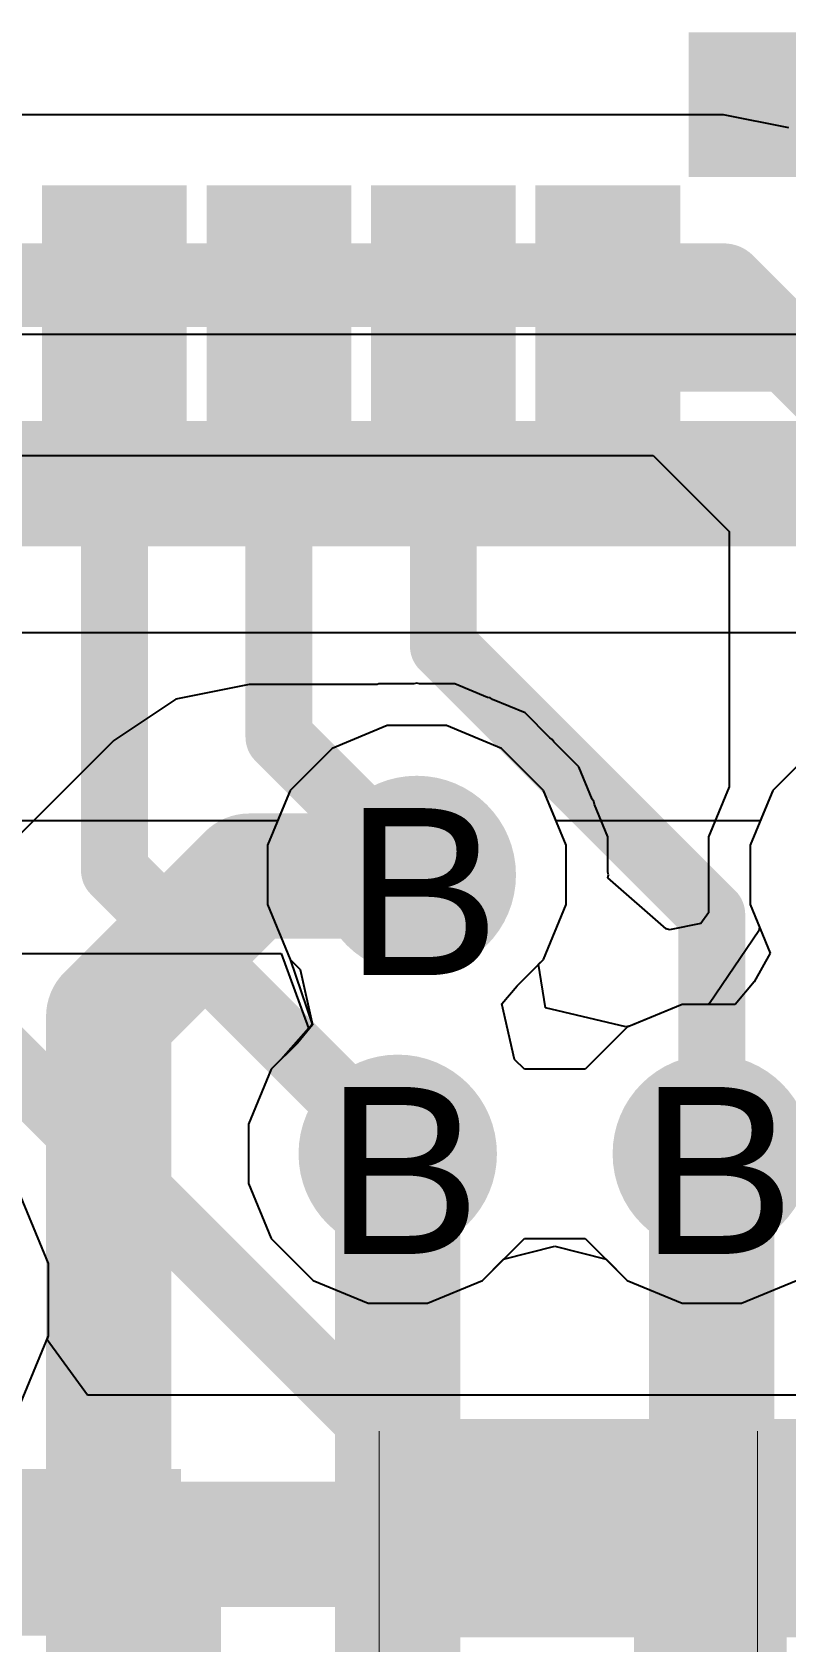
# Model space of a CAD drawing. Header units: inches. Extents: x 0 to 5379, y 0 to 5429.
# Drawn here: x 105.518 to 107.809, y 78.932 to 83.827 of the extents above; entities that cross this region are included whole.
import ezdxf

# ---------------------------------------------------------------- set-up
doc = ezdxf.new("R2010")
doc.units = ezdxf.units.IN
for name, color, linetype in [('Bottom Layer', 5, 'Continuous'), ('Bottom Solder', 6, 'Continuous'), ('Drill Drawing', 1, 'Continuous'), ('GND01', 16, 'Continuous'), ('GND02', 76, 'Continuous'), ('PWR', 156, 'Continuous'), ('SIG 01', 90, 'Continuous'), ('Top Layer', 1, 'Continuous'), ('Top Overlay', 2, 'Continuous'), ('Top Paste', 8, 'Continuous'), ('Top Solder', 216, 'Continuous'), ('Via Holes', 16, 'Continuous')]:
    doc.layers.add(name, color=color, linetype=linetype)
doc.styles.add('Arial', font='', dxfattribs={"height": 0.2})
doc.styles.get('Arial').set_extended_font_data('Arial')

# ---------------------------------------------------------------- blocks, each defined once
blk = doc.blocks.new('64_VFQFPN_9X9_147')
at = {"layer": 'Top Layer'}
for points in [[(4.07, -3.6), (4.93, -3.6), (4.93, -3.9), (4.07, -3.9)], [(2.104, -4.0658), (2.404, -4.0658), (2.404, -4.9258), (2.104, -4.9258)], [(2.604, -4.0658), (2.904, -4.0658), (2.904, -4.9258), (2.604, -4.9258)], [(3.104, -4.0658), (3.404, -4.0658), (3.404, -4.9258), (3.104, -4.9258)], [(3.604, -4.0658), (3.904, -4.0658), (3.904, -4.9258), (3.604, -4.9258)]]:
    blk.add_hatch(color=1, dxfattribs=at).paths.add_polyline_path(points)
at = {"layer": 'Top Paste'}
for points in [[(4.07, -3.6), (4.93, -3.6), (4.93, -3.9), (4.07, -3.9)], [(2.104, -4.0658), (2.404, -4.0658), (2.404, -4.9258), (2.104, -4.9258)], [(2.604, -4.0658), (2.904, -4.0658), (2.904, -4.9258), (2.604, -4.9258)], [(3.104, -4.0658), (3.404, -4.0658), (3.404, -4.9258), (3.104, -4.9258)], [(3.604, -4.0658), (3.904, -4.0658), (3.904, -4.9258), (3.604, -4.9258)]]:
    blk.add_hatch(color=8, dxfattribs=at).paths.add_polyline_path(points)
at = {"layer": 'Top Solder'}
for points in [[(4, -3.53), (5, -3.53), (5, -3.97), (4, -3.97)], [(2.034, -3.9958), (2.474, -3.9958), (2.474, -4.9958), (2.034, -4.9958)], [(2.534, -3.9958), (2.974, -3.9958), (2.974, -4.9958), (2.534, -4.9958)], [(3.034, -3.9958), (3.474, -3.9958), (3.474, -4.9958), (3.034, -4.9958)], [(3.534, -3.9958), (3.974, -3.9958), (3.974, -4.9958), (3.534, -4.9958)]]:
    blk.add_hatch(color=216, dxfattribs=at).paths.add_polyline_path(points)
at = {"layer": 'Top Overlay'}
blk.add_lwpolyline([(4.2112, -4.5, 0.127, 0.127, 0), (4.5112, -4.5, 0.127, 0.127, 0)], format="xyseb", dxfattribs=at)
blk.add_lwpolyline([(4.1795, -4.5, 0.0635, 0.0635, 1), (4.243, -4.5, 0.0635, 0.0635, 1)], format="xyseb", close=True, dxfattribs=at)
blk = doc.blocks.new('R___0402_667')
at = {"layer": 'Top Layer'}
for points in [[(-0.6985, -0.3175), (-0.6985, 0.3175), (-0.2413, 0.3175), (-0.2413, -0.3175)], [(0.2413, -0.3175), (0.2413, 0.3175), (0.6985, 0.3175), (0.6985, -0.3175)]]:
    blk.add_hatch(color=1, dxfattribs=at).paths.add_polyline_path(points)
at = {"layer": 'Top Paste'}
for points in [[(-0.6985, -0.3175), (-0.6985, 0.3175), (-0.2413, 0.3175), (-0.2413, -0.3175)], [(0.2413, -0.3175), (0.2413, 0.3175), (0.6985, 0.3175), (0.6985, -0.3175)]]:
    blk.add_hatch(color=8, dxfattribs=at).paths.add_polyline_path(points)
at = {"layer": 'Top Solder'}
for points in [[(-0.7535, -0.3725), (-0.7535, 0.3725), (-0.1863, 0.3725), (-0.1863, -0.3725)], [(0.1863, -0.3725), (0.1863, 0.3725), (0.7535, 0.3725), (0.7535, -0.3725)]]:
    blk.add_hatch(color=216, dxfattribs=at).paths.add_polyline_path(points)
at = {"layer": 'Top Overlay'}
for points in [[(-0.7874, -0.4064, 0.127, 0.127, 0), (-0.7874, 0.4064, 0.127, 0.127, 0)], [(0.7874, 0.4064, 0.127, 0.127, 0), (-0.7874, 0.4064, 0.127, 0.127, 0)], [(0.7874, -0.4064, 0.127, 0.127, 0), (0.7874, 0.4064, 0.127, 0.127, 0)], [(0.7874, -0.4064, 0.127, 0.127, 0), (-0.7874, -0.4064, 0.127, 0.127, 0)], [(0.8128, -0.4318, 0.00323, 0.00323, 0), (-0.8128, -0.4318, 0.00323, 0.00323, 0)]]:
    blk.add_lwpolyline(points, format="xyseb", dxfattribs=at)
for points in [[(-0.8191, 0.4064, 0.0635, 0.0635, 1), (-0.7556, 0.4064, 0.0635, 0.0635, 1)], [(-0.8191, 0.4064, 0.0635, 0.0635, 1), (-0.7556, 0.4064, 0.0635, 0.0635, 1)], [(0.7556, 0.4064, 0.0635, 0.0635, 1), (0.8191, 0.4064, 0.0635, 0.0635, 1)], [(0.7556, 0.4064, 0.0635, 0.0635, 1), (0.8191, 0.4064, 0.0635, 0.0635, 1)], [(-0.8191, -0.4064, 0.0635, 0.0635, 1), (-0.7556, -0.4064, 0.0635, 0.0635, 1)], [(-0.8191, -0.4064, 0.0635, 0.0635, 1), (-0.7556, -0.4064, 0.0635, 0.0635, 1)], [(0.7556, -0.4064, 0.0635, 0.0635, 1), (0.8191, -0.4064, 0.0635, 0.0635, 1)], [(0.7556, -0.4064, 0.0635, 0.0635, 1), (0.8191, -0.4064, 0.0635, 0.0635, 1)], [(-0.8136, -0.4318, 0.00161, 0.00161, 1), (-0.812, -0.4318, 0.00161, 0.00161, 1)], [(0.812, -0.4318, 0.00161, 0.00161, 1), (0.8136, -0.4318, 0.00161, 0.00161, 1)]]:
    blk.add_lwpolyline(points, format="xyseb", close=True, dxfattribs=at)
blk = doc.blocks.new('R___0402_677')
at = {"layer": 'Top Layer'}
for points in [[(-0.6985, -0.3175), (-0.6985, 0.3175), (-0.2413, 0.3175), (-0.2413, -0.3175)], [(0.2413, -0.3175), (0.2413, 0.3175), (0.6985, 0.3175), (0.6985, -0.3175)]]:
    blk.add_hatch(color=1, dxfattribs=at).paths.add_polyline_path(points)
at = {"layer": 'Top Paste'}
for points in [[(-0.6985, -0.3175), (-0.6985, 0.3175), (-0.2413, 0.3175), (-0.2413, -0.3175)], [(0.2413, -0.3175), (0.2413, 0.3175), (0.6985, 0.3175), (0.6985, -0.3175)]]:
    blk.add_hatch(color=8, dxfattribs=at).paths.add_polyline_path(points)
at = {"layer": 'Top Solder'}
for points in [[(-0.7535, -0.3725), (-0.7535, 0.3725), (-0.1863, 0.3725), (-0.1863, -0.3725)], [(0.1863, -0.3725), (0.1863, 0.3725), (0.7535, 0.3725), (0.7535, -0.3725)]]:
    blk.add_hatch(color=216, dxfattribs=at).paths.add_polyline_path(points)
at = {"layer": 'Top Overlay'}
for points in [[(0.7874, 0.4064, 0.127, 0.127, 0), (-0.7874, 0.4064, 0.127, 0.127, 0)], [(-0.7874, -0.4064, 0.127, 0.127, 0), (-0.7874, 0.4064, 0.127, 0.127, 0)], [(0.7874, -0.4064, 0.127, 0.127, 0), (0.7874, 0.4064, 0.127, 0.127, 0)], [(0.7874, -0.4064, 0.127, 0.127, 0), (-0.7874, -0.4064, 0.127, 0.127, 0)], [(0.8128, -0.4318, 0.00323, 0.00323, 0), (-0.8128, -0.4318, 0.00323, 0.00323, 0)]]:
    blk.add_lwpolyline(points, format="xyseb", dxfattribs=at)
for points in [[(-0.8191, 0.4064, 0.0635, 0.0635, 1), (-0.7556, 0.4064, 0.0635, 0.0635, 1)], [(-0.8191, 0.4064, 0.0635, 0.0635, 1), (-0.7556, 0.4064, 0.0635, 0.0635, 1)], [(0.7556, 0.4064, 0.0635, 0.0635, 1), (0.8191, 0.4064, 0.0635, 0.0635, 1)], [(0.7556, 0.4064, 0.0635, 0.0635, 1), (0.8191, 0.4064, 0.0635, 0.0635, 1)], [(-0.8191, -0.4064, 0.0635, 0.0635, 1), (-0.7556, -0.4064, 0.0635, 0.0635, 1)], [(-0.8191, -0.4064, 0.0635, 0.0635, 1), (-0.7556, -0.4064, 0.0635, 0.0635, 1)], [(0.7556, -0.4064, 0.0635, 0.0635, 1), (0.8191, -0.4064, 0.0635, 0.0635, 1)], [(0.7556, -0.4064, 0.0635, 0.0635, 1), (0.8191, -0.4064, 0.0635, 0.0635, 1)], [(-0.8136, -0.4318, 0.00161, 0.00161, 1), (-0.812, -0.4318, 0.00161, 0.00161, 1)], [(0.812, -0.4318, 0.00161, 0.00161, 1), (0.8136, -0.4318, 0.00161, 0.00161, 1)]]:
    blk.add_lwpolyline(points, format="xyseb", close=True, dxfattribs=at)
blk = doc.blocks.new('DFN_2_0_3_0_6__907')
at = {"layer": 'Top Layer'}
for points in [[(-0.33, -0.13), (-0.33, 0.13), (-0.06, 0.13), (-0.06, -0.13)], [(0.06, -0.13), (0.06, 0.13), (0.33, 0.13), (0.33, -0.13)]]:
    blk.add_hatch(color=1, dxfattribs=at).paths.add_polyline_path(points)
at = {"layer": 'Top Paste'}
for points in [[(-0.33, -0.13), (-0.33, 0.13), (-0.06, 0.13), (-0.06, -0.13)], [(0.06, -0.13), (0.06, 0.13), (0.33, 0.13), (0.33, -0.13)]]:
    blk.add_hatch(color=8, dxfattribs=at).paths.add_polyline_path(points)
at = {"layer": 'Top Solder'}
for points in [[(-0.38, -0.18), (-0.38, 0.18), (-0.01, 0.18), (-0.01, -0.18)], [(0.01, -0.18), (0.01, 0.18), (0.38, 0.18), (0.38, -0.18)]]:
    blk.add_hatch(color=216, dxfattribs=at).paths.add_polyline_path(points)
at = {"layer": 'Top Overlay'}
for points in [[(-0.4064, 0.2032, 0.0889, 0.0889, 0), (-0.4064, -0.2032, 0.0889, 0.0889, 0)], [(-0.4064, 0.2032, 0.0889, 0.0889, 0), (0.4064, 0.2032, 0.0889, 0.0889, 0)], [(0.4064, 0.2032, 0.0889, 0.0889, 0), (0.4064, -0.2032, 0.0889, 0.0889, 0)], [(-0.4064, -0.2032, 0.0889, 0.0889, 0), (0.4064, -0.2032, 0.0889, 0.0889, 0)]]:
    blk.add_lwpolyline(points, format="xyseb", dxfattribs=at)
for points in [[(-0.4286, 0.2032, 0.0445, 0.0445, 1), (-0.3842, 0.2032, 0.0445, 0.0445, 1)], [(-0.4286, 0.2032, 0.0445, 0.0445, 1), (-0.3842, 0.2032, 0.0445, 0.0445, 1)], [(0.3842, 0.2032, 0.0445, 0.0445, 1), (0.4286, 0.2032, 0.0445, 0.0445, 1)], [(0.3842, 0.2032, 0.0445, 0.0445, 1), (0.4286, 0.2032, 0.0445, 0.0445, 1)], [(-0.4286, -0.2032, 0.0445, 0.0445, 1), (-0.3842, -0.2032, 0.0445, 0.0445, 1)], [(-0.4286, -0.2032, 0.0445, 0.0445, 1), (-0.3842, -0.2032, 0.0445, 0.0445, 1)], [(0.3842, -0.2032, 0.0445, 0.0445, 1), (0.4286, -0.2032, 0.0445, 0.0445, 1)], [(0.3842, -0.2032, 0.0445, 0.0445, 1), (0.4286, -0.2032, 0.0445, 0.0445, 1)]]:
    blk.add_lwpolyline(points, format="xyseb", close=True, dxfattribs=at)

msp = doc.modelspace()

# ---------------------------------------------------------------- hatches: boundary and pattern name
at = {"layer": 'Bottom Layer'}
h = msp.add_hatch(color=5, dxfattribs=at)
edge = h.paths.add_edge_path()
edge.add_arc((106.6871, 81.2644), 0.2, 0, 360)
h = msp.add_hatch(color=5, dxfattribs=at)
edge = h.paths.add_edge_path()
edge.add_arc((106.6292, 80.4164), 0.2, 0, 360)
h = msp.add_hatch(color=5, dxfattribs=at)
edge = h.paths.add_edge_path()
edge.add_arc((107.584, 80.4164), 0.2, 0, 360)
at = {"layer": 'Bottom Solder'}
h = msp.add_hatch(color=6, dxfattribs=at)
edge = h.paths.add_edge_path()
edge.add_arc((106.6871, 81.2644), 0.3016, 0, 360)
h = msp.add_hatch(color=6, dxfattribs=at)
edge = h.paths.add_edge_path()
edge.add_arc((106.6292, 80.4164), 0.3016, 0, 360)
h = msp.add_hatch(color=6, dxfattribs=at)
edge = h.paths.add_edge_path()
edge.add_arc((107.584, 80.4164), 0.3016, 0, 360)
at = {"layer": 'GND01'}
h = msp.add_hatch(color=16, dxfattribs=at)
edge = h.paths.add_edge_path()
edge.add_arc((106.6871, 81.2644), 0.2, 0, 360)
h = msp.add_hatch(color=16, dxfattribs=at)
edge = h.paths.add_edge_path()
edge.add_arc((106.6292, 80.4164), 0.2, 0, 360)
h = msp.add_hatch(color=16, dxfattribs=at)
edge = h.paths.add_edge_path()
edge.add_arc((107.584, 80.4164), 0.2, 0, 360)
at = {"layer": 'GND02'}
h = msp.add_hatch(color=76, dxfattribs=at)
edge = h.paths.add_edge_path()
edge.add_arc((106.6871, 81.2644), 0.2, 0, 360)
h = msp.add_hatch(color=76, dxfattribs=at)
edge = h.paths.add_edge_path()
edge.add_arc((106.6292, 80.4164), 0.2, 0, 360)
h = msp.add_hatch(color=76, dxfattribs=at)
edge = h.paths.add_edge_path()
edge.add_arc((107.584, 80.4164), 0.2, 0, 360)
at = {"layer": 'PWR'}
h = msp.add_hatch(color=156, dxfattribs=at)
edge = h.paths.add_edge_path()
edge.add_arc((106.6871, 81.2644), 0.2, 0, 360)
h = msp.add_hatch(color=156, dxfattribs=at)
edge = h.paths.add_edge_path()
edge.add_arc((106.6292, 80.4164), 0.2, 0, 360)
h = msp.add_hatch(color=156, dxfattribs=at)
edge = h.paths.add_edge_path()
edge.add_arc((107.584, 80.4164), 0.2, 0, 360)
at = {"layer": 'SIG 01'}
h = msp.add_hatch(color=90, dxfattribs=at)
edge = h.paths.add_edge_path()
edge.add_arc((106.6871, 81.2644), 0.2, 0, 360)
h = msp.add_hatch(color=90, dxfattribs=at)
edge = h.paths.add_edge_path()
edge.add_arc((106.6292, 80.4164), 0.2, 0, 360)
h = msp.add_hatch(color=90, dxfattribs=at)
edge = h.paths.add_edge_path()
edge.add_arc((107.584, 80.4164), 0.2, 0, 360)
at = {"layer": 'Top Layer'}
h = msp.add_hatch(color=1, dxfattribs=at)
edge = h.paths.add_edge_path()
edge.add_arc((106.6871, 81.2644), 0.2, 0, 360)
h = msp.add_hatch(color=1, dxfattribs=at)
edge = h.paths.add_edge_path()
edge.add_arc((106.6292, 80.4164), 0.2, 0, 360)
h = msp.add_hatch(color=1, dxfattribs=at)
edge = h.paths.add_edge_path()
edge.add_arc((107.584, 80.4164), 0.2, 0, 360)
msp.add_hatch(color=1, dxfattribs=at).paths.add_polyline_path([(104.6965, 78.951), (105.9702, 78.951), (105.9702, 79.4578), (104.6965, 79.4578)])
at = {"layer": 'Top Solder'}
h = msp.add_hatch(color=216, dxfattribs=at)
edge = h.paths.add_edge_path()
edge.add_arc((106.6871, 81.2644), 0.3016, 0, 360)
h = msp.add_hatch(color=216, dxfattribs=at)
edge = h.paths.add_edge_path()
edge.add_arc((106.6292, 80.4164), 0.3016, 0, 360)
h = msp.add_hatch(color=216, dxfattribs=at)
edge = h.paths.add_edge_path()
edge.add_arc((107.584, 80.4164), 0.3016, 0, 360)
at = {"layer": 'Via Holes'}
h = msp.add_hatch(color=7, dxfattribs=at)
edge = h.paths.add_edge_path()
edge.add_arc((106.6871, 81.2644), 0.1, 0, 360)
h = msp.add_hatch(color=7, dxfattribs=at)
edge = h.paths.add_edge_path()
edge.add_arc((106.6292, 80.4164), 0.1, 0, 360)
h = msp.add_hatch(color=7, dxfattribs=at)
edge = h.paths.add_edge_path()
edge.add_arc((107.584, 80.4164), 0.1, 0, 360)

# ---------------------------------------------------------------- linework, layer by layer
at = {"layer": 'Bottom Layer'}
for p, q in [((108.8576, 82.9077), (104.5536, 82.9077)), ((104.7413, 82.0013), (108.6698, 82.0013)), ((106.5968, 81.7184), (106.4299, 81.6493)), ((106.7774, 81.7184), (106.5968, 81.7184)), ((106.9443, 81.6493), (106.7774, 81.7184)), ((106.4299, 81.6493), (106.3022, 81.5216)), ((107.072, 81.5216), (106.9443, 81.6493)), ((107.8974, 81.6493), (107.7697, 81.5216)), ((106.3022, 81.5216), (106.2331, 81.3547)), ((107.1411, 81.3547), (107.072, 81.5216)), ((107.7697, 81.5216), (107.7006, 81.3547)), ((106.2331, 81.3547), (106.2331, 81.1741)), ((107.1411, 81.1741), (107.1411, 81.3547)), ((107.7006, 81.3547), (107.7006, 81.1741)), ((106.2331, 81.1741), (106.3022, 81.0073)), ((107.072, 81.0073), (107.1411, 81.1741)), ((107.7006, 81.1741), (107.7617, 81.0267)), ((107.7617, 81.0267), (107.7129, 80.9394)), ((106.3022, 81.0073), (106.3322, 80.9773)), ((106.3322, 80.9773), (106.3704, 80.8086)), ((106.9923, 80.9276), (107.072, 81.0073)), ((106.9459, 80.8723), (106.9923, 80.9276)), ((107.7129, 80.9394), (107.6551, 80.8704)), ((106.9841, 80.7036), (106.9459, 80.8723)), ((107.4937, 80.8704), (107.3268, 80.8013)), ((107.6551, 80.8704), (107.4937, 80.8704)), ((106.3704, 80.8086), (106.324, 80.7532)), ((107.3268, 80.8013), (107.1991, 80.6736)), ((106.324, 80.7532), (106.2443, 80.6736)), ((106.2443, 80.6736), (106.1752, 80.5067)), ((107.0141, 80.6736), (106.9841, 80.7036)), ((107.1991, 80.6736), (107.0141, 80.6736)), ((106.1752, 80.5067), (106.1752, 80.3261)), ((106.1752, 80.3261), (106.2443, 80.1592)), ((105.568, 80.0831), (105.4837, 80.2867)), ((106.2443, 80.1592), (106.372, 80.0315)), ((106.8864, 80.0315), (107.0141, 80.1592)), ((107.0141, 80.1592), (107.1991, 80.1592)), ((107.1991, 80.1592), (107.3268, 80.0315)), ((105.568, 79.8627), (105.568, 80.0831)), ((106.372, 80.0315), (106.5389, 79.9624)), ((106.7195, 79.9624), (106.8864, 80.0315)), ((107.3268, 80.0315), (107.4937, 79.9624)), ((107.6743, 79.9624), (107.8412, 80.0315)), ((106.5389, 79.9624), (106.7195, 79.9624)), ((107.4937, 79.9624), (107.6743, 79.9624)), ((105.5631, 79.8509), (105.568, 79.8627)), ((105.6858, 79.6824), (105.5631, 79.8509)), ((108.6739, 79.6824), (105.6858, 79.6824))]:
    msp.add_line(p, q, dxfattribs=at)
for points in [[(104.5536, 82.4545, 0.381, 0.381, 0), (108.8576, 82.4545, 0.381, 0.381, 0)], [(105.014, 79.2292, 0.381, 0.381, 0), (108.6739, 79.2292, 0.381, 0.381, 0)]]:
    msp.add_lwpolyline(points, format="xyseb", dxfattribs=at)
at = {"layer": 'GND01'}
for p, q in [((106.5968, 81.7184), (106.4299, 81.6493)), ((106.7774, 81.7184), (106.5968, 81.7184)), ((106.9443, 81.6493), (106.7774, 81.7184)), ((106.4299, 81.6493), (106.3022, 81.5216)), ((107.072, 81.5216), (106.9443, 81.6493)), ((107.8974, 81.6493), (107.7697, 81.5216)), ((106.3022, 81.5216), (106.2331, 81.3547)), ((107.1411, 81.3547), (107.072, 81.5216)), ((107.7697, 81.5216), (107.7006, 81.3547)), ((106.2331, 81.3547), (106.2331, 81.1741)), ((107.1411, 81.1741), (107.1411, 81.3547)), ((107.7006, 81.3547), (107.7006, 81.1741)), ((106.2331, 81.1741), (106.3022, 81.0073)), ((107.072, 81.0073), (107.1411, 81.1741)), ((107.7006, 81.1741), (107.7292, 81.1051)), ((107.7268, 81.0949), (107.5768, 80.8734)), ((107.7292, 81.1051), (107.7268, 81.0949)), ((106.3022, 81.0073), (106.3689, 80.8105)), ((107.0575, 80.9928), (107.072, 81.0073)), ((107.078, 80.8606), (107.0575, 80.9928)), ((107.4937, 80.8704), (107.3369, 80.8054)), ((107.5724, 80.8704), (107.4937, 80.8704)), ((107.5768, 80.8734), (107.5724, 80.8704)), ((107.3227, 80.8023), (107.078, 80.8606)), ((106.3689, 80.8105), (106.2742, 80.7034)), ((107.3369, 80.8054), (107.3227, 80.8023)), ((106.2443, 80.6736), (106.1752, 80.5067)), ((106.2742, 80.7034), (106.2443, 80.6736)), ((106.1752, 80.5067), (106.1752, 80.3261)), ((106.1752, 80.3261), (106.2443, 80.1592)), ((105.568, 80.0831), (105.4837, 80.2867)), ((106.2443, 80.1592), (106.372, 80.0315)), ((106.9505, 80.0957), (107.1066, 80.1356)), ((107.1066, 80.1356), (107.2627, 80.0957)), ((105.568, 79.8627), (105.568, 80.0831)), ((106.8864, 80.0315), (106.9505, 80.0957)), ((107.2627, 80.0957), (107.3268, 80.0315)), ((106.372, 80.0315), (106.5389, 79.9624)), ((106.7195, 79.9624), (106.8864, 80.0315)), ((107.3268, 80.0315), (107.4937, 79.9624)), ((107.6743, 79.9624), (107.8412, 80.0315)), ((106.5389, 79.9624), (106.7195, 79.9624)), ((107.4937, 79.9624), (107.6743, 79.9624)), ((105.4837, 79.6591), (105.568, 79.8627))]:
    msp.add_line(p, q, dxfattribs=at)
at = {"layer": 'GND02'}
for p, q in [((106.5968, 81.7184), (106.4299, 81.6493)), ((106.7774, 81.7184), (106.5968, 81.7184)), ((106.9443, 81.6493), (106.7774, 81.7184)), ((106.4299, 81.6493), (106.3022, 81.5216)), ((107.072, 81.5216), (106.9443, 81.6493)), ((107.8974, 81.6493), (107.7697, 81.5216)), ((106.3022, 81.5216), (106.2331, 81.3547)), ((107.1411, 81.3547), (107.072, 81.5216)), ((107.7697, 81.5216), (107.7006, 81.3547)), ((106.2331, 81.3547), (106.2331, 81.1741)), ((107.1411, 81.1741), (107.1411, 81.3547)), ((107.7006, 81.3547), (107.7006, 81.1741)), ((106.2331, 81.1741), (106.3022, 81.0073)), ((107.072, 81.0073), (107.1411, 81.1741)), ((107.7006, 81.1741), (107.7292, 81.1051)), ((107.7268, 81.0949), (107.5768, 80.8734)), ((107.7292, 81.1051), (107.7268, 81.0949)), ((106.3022, 81.0073), (106.3689, 80.8105)), ((107.0575, 80.9928), (107.072, 81.0073)), ((107.078, 80.8606), (107.0575, 80.9928)), ((107.4937, 80.8704), (107.3369, 80.8054)), ((107.5724, 80.8704), (107.4937, 80.8704)), ((107.5768, 80.8734), (107.5724, 80.8704)), ((107.3227, 80.8023), (107.078, 80.8606)), ((106.3689, 80.8105), (106.2742, 80.7034)), ((107.3369, 80.8054), (107.3227, 80.8023)), ((106.2443, 80.6736), (106.1752, 80.5067)), ((106.2742, 80.7034), (106.2443, 80.6736)), ((106.1752, 80.5067), (106.1752, 80.3261)), ((106.1752, 80.3261), (106.2443, 80.1592)), ((105.568, 80.0831), (105.4837, 80.2867)), ((106.2443, 80.1592), (106.372, 80.0315)), ((106.9505, 80.0957), (107.1066, 80.1356)), ((107.1066, 80.1356), (107.2627, 80.0957)), ((105.568, 79.8627), (105.568, 80.0831)), ((106.8864, 80.0315), (106.9505, 80.0957)), ((107.2627, 80.0957), (107.3268, 80.0315)), ((106.372, 80.0315), (106.5389, 79.9624)), ((106.7195, 79.9624), (106.8864, 80.0315)), ((107.3268, 80.0315), (107.4937, 79.9624)), ((107.6743, 79.9624), (107.8412, 80.0315)), ((106.5389, 79.9624), (106.7195, 79.9624)), ((107.4937, 79.9624), (107.6743, 79.9624)), ((105.4837, 79.6591), (105.568, 79.8627))]:
    msp.add_line(p, q, dxfattribs=at)
at = {"layer": 'PWR'}
for p, q in [((106.5968, 81.7184), (106.4299, 81.6493)), ((106.7774, 81.7184), (106.5968, 81.7184)), ((106.9443, 81.6493), (106.7774, 81.7184)), ((106.4299, 81.6493), (106.3022, 81.5216)), ((107.072, 81.5216), (106.9443, 81.6493)), ((107.8974, 81.6493), (107.7697, 81.5216)), ((106.3022, 81.5216), (106.2638, 81.4288)), ((107.1104, 81.4288), (107.072, 81.5216)), ((107.7697, 81.5216), (107.7313, 81.4288)), ((106.2638, 81.4288), (103.3081, 81.4288)), ((107.7313, 81.4288), (107.1104, 81.4288)), ((103.4023, 81.026), (106.2753, 81.026)), ((106.2753, 81.026), (106.3581, 80.7984)), ((106.3581, 80.7984), (106.2742, 80.7034)), ((106.2443, 80.6736), (106.1752, 80.5067)), ((106.2742, 80.7034), (106.2443, 80.6736)), ((106.1752, 80.5067), (106.1752, 80.3261)), ((106.1752, 80.3261), (106.2443, 80.1592)), ((106.2443, 80.1592), (106.372, 80.0315)), ((106.9505, 80.0957), (107.1066, 80.1356)), ((107.1066, 80.1356), (107.2627, 80.0957)), ((106.8864, 80.0315), (106.9505, 80.0957)), ((107.2627, 80.0957), (107.3268, 80.0315)), ((106.372, 80.0315), (106.5389, 79.9624)), ((106.7195, 79.9624), (106.8864, 80.0315)), ((107.3268, 80.0315), (107.4937, 79.9624)), ((107.6743, 79.9624), (107.8412, 80.0315)), ((106.5389, 79.9624), (106.7195, 79.9624)), ((107.4937, 79.9624), (107.6743, 79.9624))]:
    msp.add_line(p, q, dxfattribs=at)
at = {"layer": 'SIG 01'}
for p, q in [((107.6198, 83.576), (94.1444, 83.576)), ((107.818, 83.5365), (107.6198, 83.576)), ((103.2074, 82.54), (107.4053, 82.54)), ((107.4053, 82.54), (107.6367, 82.3087)), ((107.6367, 82.3087), (107.6367, 81.5322)), ((106.1777, 81.8435), (105.9547, 81.7991)), ((106.5669, 81.8435), (106.1777, 81.8435)), ((106.5715, 81.8454), (106.5669, 81.8435)), ((106.6786, 81.8454), (106.5715, 81.8454)), ((106.6871, 81.8471), (106.6786, 81.8454)), ((106.6956, 81.8454), (106.6871, 81.8471)), ((106.8027, 81.8454), (106.6956, 81.8454)), ((106.9016, 81.8045), (106.8027, 81.8454)), ((105.9547, 81.7991), (105.7657, 81.6728)), ((106.9101, 81.8028), (106.9016, 81.8045)), ((106.9173, 81.7979), (106.9101, 81.8028)), ((107.0162, 81.757), (106.9173, 81.7979)), ((107.0919, 81.6813), (107.0162, 81.757)), ((105.7657, 81.6728), (105.3386, 81.2457)), ((107.0991, 81.6765), (107.0919, 81.6813)), ((107.104, 81.6692), (107.0991, 81.6765)), ((107.1797, 81.5935), (107.104, 81.6692)), ((107.2206, 81.4947), (107.1797, 81.5935)), ((107.6367, 81.5322), (107.5736, 81.38)), ((107.2254, 81.4874), (107.2206, 81.4947)), ((107.2271, 81.4789), (107.2254, 81.4874)), ((107.2681, 81.38), (107.2271, 81.4789)), ((107.2681, 81.273), (107.2681, 81.38)), ((107.5736, 81.38), (107.5736, 81.1489)), ((107.2698, 81.2644), (107.2681, 81.273)), ((107.2681, 81.2559), (107.2698, 81.2644)), ((107.4449, 81.1008), (107.2681, 81.2559)), ((107.551, 81.1163), (107.4558, 81.0978)), ((107.5736, 81.1489), (107.551, 81.1163)), ((107.4558, 81.0978), (107.4449, 81.1008))]:
    msp.add_line(p, q, dxfattribs=at)
for points in [[(93.1529, 83.058, 0.254, 0.254, 0), (107.6198, 83.058, 0.254, 0.254, 0)], [(107.6198, 83.058, 0.254, 0.254, 0), (108.1546, 82.5232, 0.254, 0.254, 0)], [(105.7506, 80.8337, 0.381, 0.381, 0), (106.1777, 81.2608, 0.381, 0.381, 0)], [(106.1777, 81.2608, 0.381, 0.381, 0), (106.6835, 81.2608, 0.381, 0.381, 0)], [(106.6835, 81.2608, 0.381, 0.381, 0), (106.6871, 81.2644, 0.381, 0.381, 0)], [(105.7506, 71.8162, 0.381, 0.381, 0), (105.7506, 80.8337, 0.381, 0.381, 0)], [(106.6292, 71.374, 0.381, 0.381, 0), (106.6292, 80.4164, 0.381, 0.381, 0)], [(107.584, 70.9064, 0.381, 0.381, 0), (107.584, 80.4164, 0.381, 0.381, 0)]]:
    msp.add_lwpolyline(points, format="xyseb", dxfattribs=at)
for points in [[(107.5563, 83.058, 0.127, 0.127, 1), (107.6833, 83.058, 0.127, 0.127, 1)], [(107.5563, 83.058, 0.127, 0.127, 1), (107.6833, 83.058, 0.127, 0.127, 1)], [(106.0825, 81.2608, 0.1905, 0.1905, 1), (106.273, 81.2608, 0.1905, 0.1905, 1)], [(106.0825, 81.2608, 0.1905, 0.1905, 1), (106.273, 81.2608, 0.1905, 0.1905, 1)], [(106.5882, 81.2608, 0.1905, 0.1905, 1), (106.7787, 81.2608, 0.1905, 0.1905, 1)], [(106.5882, 81.2608, 0.1905, 0.1905, 1), (106.7787, 81.2608, 0.1905, 0.1905, 1)], [(106.5919, 81.2644, 0.1905, 0.1905, 1), (106.7824, 81.2644, 0.1905, 0.1905, 1)], [(105.6553, 80.8337, 0.1905, 0.1905, 1), (105.8458, 80.8337, 0.1905, 0.1905, 1)], [(105.6553, 80.8337, 0.1905, 0.1905, 1), (105.8458, 80.8337, 0.1905, 0.1905, 1)], [(106.534, 80.4164, 0.1905, 0.1905, 1), (106.7245, 80.4164, 0.1905, 0.1905, 1)], [(107.4888, 80.4164, 0.1905, 0.1905, 1), (107.6793, 80.4164, 0.1905, 0.1905, 1)]]:
    msp.add_lwpolyline(points, format="xyseb", close=True, dxfattribs=at)
at = {"layer": 'Top Layer'}
for points in [[(107.268, 82.8614, 0.254, 0.254, 0), (108.7258, 82.8614, 0.254, 0.254, 0)], [(105.768, 81.2776, 0.2032, 0.2032, 0), (105.768, 82.8614, 0.2032, 0.2032, 0)], [(106.268, 81.6835, 0.2032, 0.2032, 0), (106.268, 82.8614, 0.2032, 0.2032, 0)], [(106.768, 81.9603, 0.2032, 0.2032, 0), (106.768, 82.8614, 0.2032, 0.2032, 0)], [(106.768, 81.9603, 0.2032, 0.2032, 0), (107.584, 81.1443, 0.2032, 0.2032, 0)], [(106.268, 81.6835, 0.2032, 0.2032, 0), (106.6871, 81.2644, 0.2032, 0.2032, 0)], [(105.768, 81.2776, 0.2032, 0.2032, 0), (106.6292, 80.4164, 0.2032, 0.2032, 0)], [(107.584, 80.4164, 0.2032, 0.2032, 0), (107.584, 81.1443, 0.2032, 0.2032, 0)], [(105.268, 80.8769, 0.2032, 0.2032, 0), (106.9157, 79.2292, 0.2032, 0.2032, 0)], [(106.9157, 79.2292, 0.2032, 0.2032, 0), (107.0046, 79.2292, 0.2032, 0.2032, 0)]]:
    msp.add_lwpolyline(points, format="xyseb", dxfattribs=at)
for points in [[(107.2045, 82.8614, 0.127, 0.127, 1), (107.3315, 82.8614, 0.127, 0.127, 1)], [(105.7172, 82.8614, 0.1016, 0.1016, 1), (105.8188, 82.8614, 0.1016, 0.1016, 1)], [(106.2172, 82.8614, 0.1016, 0.1016, 1), (106.3188, 82.8614, 0.1016, 0.1016, 1)], [(106.7172, 82.8614, 0.1016, 0.1016, 1), (106.8188, 82.8614, 0.1016, 0.1016, 1)], [(106.7172, 81.9603, 0.1016, 0.1016, 1), (106.8188, 81.9603, 0.1016, 0.1016, 1)], [(106.7172, 81.9603, 0.1016, 0.1016, 1), (106.8188, 81.9603, 0.1016, 0.1016, 1)], [(106.2172, 81.6835, 0.1016, 0.1016, 1), (106.3188, 81.6835, 0.1016, 0.1016, 1)], [(106.2172, 81.6835, 0.1016, 0.1016, 1), (106.3188, 81.6835, 0.1016, 0.1016, 1)], [(105.7172, 81.2776, 0.1016, 0.1016, 1), (105.8188, 81.2776, 0.1016, 0.1016, 1)], [(105.7172, 81.2776, 0.1016, 0.1016, 1), (105.8188, 81.2776, 0.1016, 0.1016, 1)], [(106.6363, 81.2644, 0.1016, 0.1016, 1), (106.7379, 81.2644, 0.1016, 0.1016, 1)], [(107.5332, 81.1443, 0.1016, 0.1016, 1), (107.6348, 81.1443, 0.1016, 0.1016, 1)], [(107.5332, 81.1443, 0.1016, 0.1016, 1), (107.6348, 81.1443, 0.1016, 0.1016, 1)], [(106.5784, 80.4164, 0.1016, 0.1016, 1), (106.68, 80.4164, 0.1016, 0.1016, 1)], [(107.5332, 80.4164, 0.1016, 0.1016, 1), (107.6348, 80.4164, 0.1016, 0.1016, 1)], [(106.8649, 79.2292, 0.1016, 0.1016, 1), (106.9665, 79.2292, 0.1016, 0.1016, 1)], [(106.8649, 79.2292, 0.1016, 0.1016, 1), (106.9665, 79.2292, 0.1016, 0.1016, 1)], [(106.9538, 79.2292, 0.1016, 0.1016, 1), (107.0554, 79.2292, 0.1016, 0.1016, 1)]]:
    msp.add_lwpolyline(points, format="xyseb", close=True, dxfattribs=at)

# ---------------------------------------------------------------- block references
msp.add_blockref('64_VFQFPN_9X9_147', (103.514, 87.3572))
for name, p, rotation in [('R___0402_677', (107.0046, 78.7593), 270), ('R___0402_667', (108.1546, 78.7593), 270), ('DFN_2_0_3_0_6__907', (105.8442, 78.7593), 90)]:
    msp.add_blockref(name, p, dxfattribs=dict(rotation=rotation))

# ---------------------------------------------------------------- texts
at = {"layer": 'Drill Drawing', "style": 'Arial'}
for p in [(106.467, 80.9597), (106.4091, 80.1117), (107.3639, 80.1117)]:
    msp.add_text('B', height=0.508, dxfattribs=at).set_placement(p)

doc.saveas('drawing.dxf')
